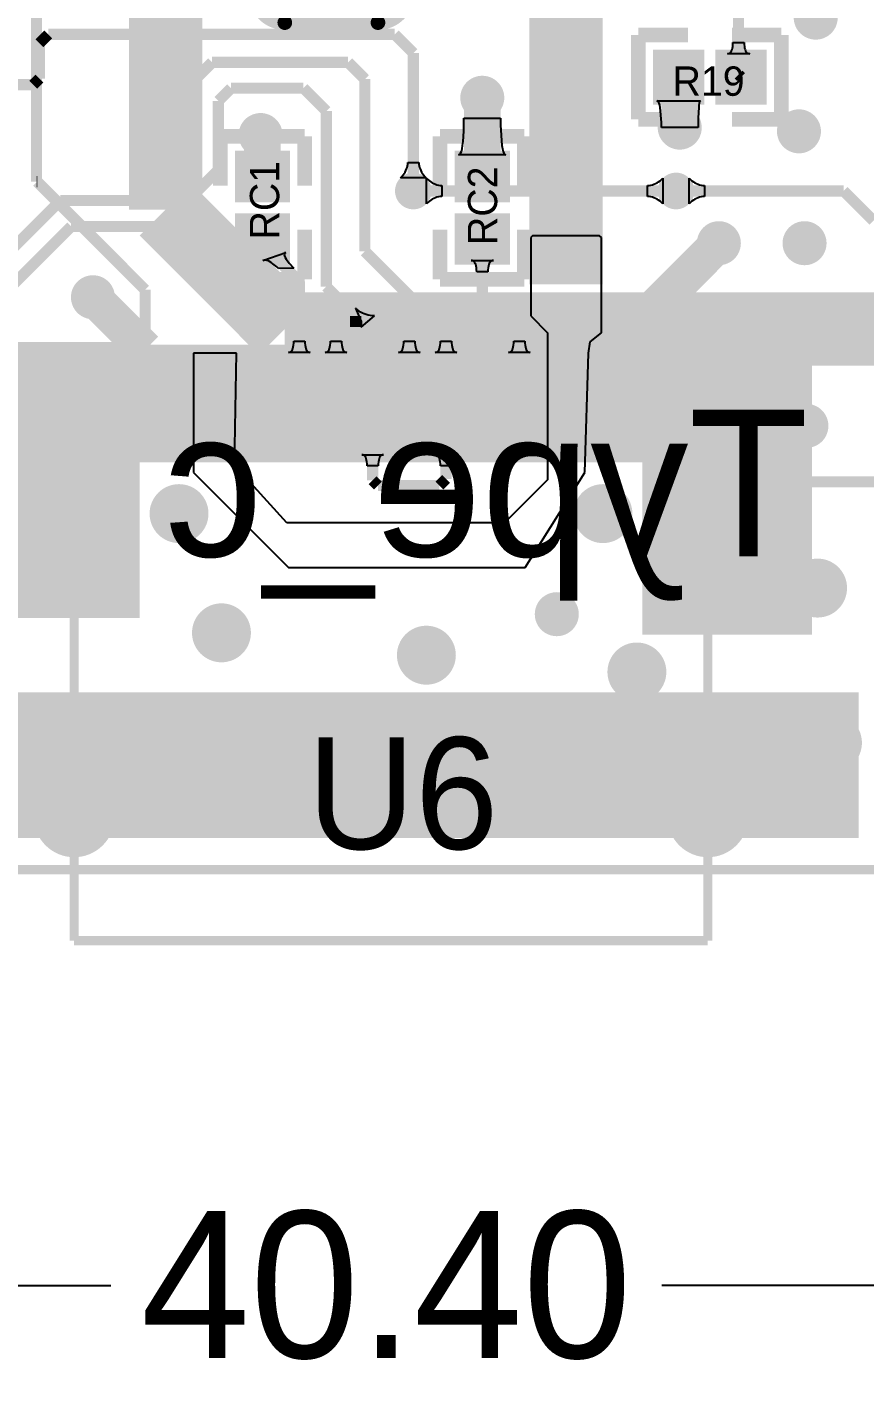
# Model space of a CAD drawing. Extents: x 53.3 to 135, y 28 to 125.4.
# Drawn here: x 96.05 to 107.48, y 28.05 to 46.51 of the extents above; entities that cross this region are included whole.
import ezdxf

# ---------------------------------------------------------------- set-up
doc = ezdxf.new("R2010")
doc.units = 0
doc.header["$MEASUREMENT"] = 0
doc.layers.get('0').update_dxf_attribs({"linetype": 'CONTINUOUS'})
doc.layers.get('Defpoints').update_dxf_attribs({"linetype": 'CONTINUOUS'})
for name, color, linetype in [('BOTTOMLAYER', 5, 'CONTINUOUS'), ('BOTTOMOVERLAY', 54, 'CONTINUOUS'), ('BOTTOMSOLDER', 6, 'CONTINUOUS'), ('KEEPOUTLAYER', 6, 'CONTINUOUS'), ('MULTILAYER', 9, 'CONTINUOUS'), ('TOPLAYER', 1, 'CONTINUOUS'), ('TOPOVERLAY', 2, 'CONTINUOUS'), ('TOPPASTE', 8, 'CONTINUOUS'), ('TOPSOLDER', 216, 'CONTINUOUS')]:
    doc.layers.add(name, color=color, linetype=linetype)
doc.dimstyles.get("Standard").update_dxf_attribs({"dimtxt": 2, "dimasz": 0.18, "dimexe": 0.18, "dimexo": 0.0625, "dimgap": 0.09, "dimtad": 0, "dimtih": 1, "dimtoh": 1, "dimrnd": 0.0005, "dimzin": 0, "dimdsep": 46, "dimtxsty": 'STANDARD', "dimcen": 0.09, "dimclrd": 1, "dimclre": 1, "dimclrt": 1, "dimadec": 0, "dimazin": 0, "dimtfac": 1, "dimtofl": 0, "dimtmove": 0, "dimatfit": 3, "dimfxl": 1, "dimtolj": 1, "dimtzin": 0, "dimarcsym": 0})

# ---------------------------------------------------------------- blocks, each defined once
blk = doc.blocks.new('*D6')
at = {"color": 1, "linetype": 'Continuous', "lineweight": -2, "transparency": 16777216}
for p, q in [((80.753, 37.465), (80.753, 29.179)), ((121.153, 37.465), (121.153, 29.179))]:
    blk.add_line(p, q, dxfattribs=at)
at = {"color": 1, "lineweight": -2, "transparency": 16777216}
for p, q in [((80.933, 29.359), (97.196, 29.359)), ((120.973, 29.359), (104.71, 29.359))]:
    blk.add_line(p, q, dxfattribs=at)
at = {"color": 1, "linetype": 'Continuous', "transparency": 16777216}
for points in [[(80.933, 29.389), (80.933, 29.329), (80.753, 29.359)], [(120.973, 29.389), (120.973, 29.329), (121.153, 29.359)]]:
    blk.add_solid(points, dxfattribs=at)
at = {"layer": 'Defpoints', "color": 0, "linetype": 'Continuous', "transparency": 16777216}
for p in [(80.753, 37.527), (121.153, 37.527), (121.153, 29.359)]:
    blk.add_point(p, dxfattribs=at)
at = {"color": 1, "linetype": 'Continuous', "transparency": 16777216, "insert": (100.953, 29.359), "char_height": 2, "attachment_point": 5}
blk.add_mtext('\\A1;40.40', dxfattribs=at)

msp = doc.modelspace()

# ---------------------------------------------------------------- linework, layer by layer
at = {"layer": 'BOTTOMLAYER'}
for p, q in [((101.499137, 44.097199), (101.499137, 44.447201)), ((101.499137, 44.447201), (101.5187, 44.42839)), ((101.5187, 44.42839), (101.538573, 44.41156)), ((101.538573, 44.41156), (101.558758, 44.396711)), ((101.558758, 44.396711), (101.579256, 44.383841)), ((101.579256, 44.383841), (101.600063, 44.372952)), ((101.600063, 44.372952), (101.621181, 44.364041)), ((101.621181, 44.364041), (101.642611, 44.35711)), ((101.642611, 44.35711), (101.664351, 44.352162)), ((101.664351, 44.352162), (101.686403, 44.34919)), ((101.686403, 44.34919), (101.708768, 44.348202)), ((101.708768, 44.348202), (101.708768, 44.196198)), ((104.513832, 44.348202), (104.536197, 44.34919)), ((104.513832, 44.196198), (104.513832, 44.348202)), ((104.536197, 44.34919), (104.558249, 44.352162)), ((104.558249, 44.352162), (104.579989, 44.35711)), ((104.579989, 44.35711), (104.601419, 44.364041)), ((104.601419, 44.364041), (104.622536, 44.372952)), ((104.622536, 44.372952), (104.643344, 44.383841)), ((104.643344, 44.383841), (104.663842, 44.396711)), ((104.663842, 44.396711), (104.684027, 44.41156)), ((104.684027, 44.41156), (104.7039, 44.42839)), ((104.7039, 44.42839), (104.723463, 44.447201)), ((104.723463, 44.447201), (104.723463, 44.097199)), ((101.538573, 44.13284), (101.5187, 44.11601)), ((101.558758, 44.147689), (101.538573, 44.13284)), ((101.579256, 44.160559), (101.558758, 44.147689)), ((101.600063, 44.171448), (101.579256, 44.160559)), ((101.621181, 44.180359), (101.600063, 44.171448)), ((101.642611, 44.18729), (101.621181, 44.180359)), ((101.664351, 44.192238), (101.642611, 44.18729)), ((101.686403, 44.19521), (101.664351, 44.192238)), ((101.708768, 44.196198), (101.686403, 44.19521)), ((104.536197, 44.19521), (104.513832, 44.196198)), ((104.558249, 44.192238), (104.536197, 44.19521)), ((104.579989, 44.18729), (104.558249, 44.192238)), ((104.601419, 44.180359), (104.579989, 44.18729)), ((104.622536, 44.171448), (104.601419, 44.180359)), ((104.643344, 44.160559), (104.622536, 44.171448)), ((104.663842, 44.147689), (104.643344, 44.160559)), ((104.684027, 44.13284), (104.663842, 44.147689)), ((104.7039, 44.11601), (104.684027, 44.13284)), ((101.5187, 44.11601), (101.499137, 44.097199)), ((104.723463, 44.097199), (104.7039, 44.11601))]:
    msp.add_line(p, q, dxfattribs=at)
for points, const_width in [([(97.9424, 44.0182), (97.9424, 48.26)], 1.000001), ([(96.182398, 44.3992), (96.182398, 48.140402)], 0.152001), ([(97.9424, 44.0182), (99.568, 42.3926)], 1.000001), ([(96.182398, 44.3992), (96.191588, 44.3992)], 0.152001), ([(96.191588, 44.3992), (97.663, 42.927788)], 0.152001), ([(101.3206, 44.2722), (104.902, 44.2722)], 0.152001), ([(97.663, 42.0624), (97.663, 42.927788)], 0.152001), ([(99.568, 42.3926), (113.2332, 42.3926)], 1.000001), ([(97.663, 42.0624), (98.2726, 41.4528)], 0.152001), ([(96.695801, 40.926598), (96.695801, 39.826601)], 0.900001), ([(98.2726, 41.4528), (104.394, 41.4528)], 0.152001), ([(104.394, 41.4528), (104.609798, 41.237002)], 0.152001), ([(105.335799, 40.926598), (105.335799, 39.826601)], 0.900001), ([(104.609798, 39.230402), (104.609798, 41.237002)], 0.152001), ([(106.172, 40.1574), (106.3244, 40.3098)], 0.152001), ([(106.3244, 40.3098), (108.2548, 40.3098)], 0.152001), ([(106.172, 39.243), (106.172, 40.1574)], 0.152001), ([(106.0296, 39.1006), (106.172, 39.243)], 0.152001), ([(104.609798, 39.230402), (104.7396, 39.1006)], 0.152001), ([(104.7396, 39.1006), (106.0296, 39.1006)], 0.152001), ([(96.695801, 36.646599), (96.695801, 35.746601)], 0.900001), ([(105.335799, 36.646599), (105.335799, 35.746601)], 0.900001)]:
    msp.add_lwpolyline(points, dxfattribs=dict(at, const_width=const_width))
for points, const_width in [([(106.657, 46.6344, 1), (106.957, 46.6344, 1)], 0.299999), ([(102.1104, 45.5422, 1), (102.4104, 45.5422, 1)], 0.299999), ([(104.8028, 45.1358, 1), (105.1028, 45.1358, 1)], 0.299999), ([(99.0878, 45.0342, 1), (99.3878, 45.0342, 1)], 0.299999), ([(106.4284, 45.085, 1), (106.7284, 45.085, 1)], 0.299999), ([(101.195602, 44.2722, 1), (101.445598, 44.2722, 1)], 0.249999), ([(104.777002, 44.2722, 1), (105.026998, 44.2722, 1)], 0.249999), ([(105.3362, 43.561, 1), (105.6362, 43.561, 1)], 0.299999), ([(106.5046, 43.561, 1), (106.8046, 43.561, 1)], 0.299999), ([(96.8018, 42.8244, 1), (97.1018, 42.8244, 1)], 0.299999), ([(95.735, 41.7576, 1), (96.035, 41.7576, 1)], 0.299999), ([(96.4708, 40.926598, 1), (96.920802, 40.926598, 1)], 0.449999), ([(105.110798, 40.926598, 1), (105.5608, 40.926598, 1)], 0.449999), ([(106.53, 41.0718, 1), (106.83, 41.0718, 1)], 0.299999), ([(96.4708, 39.826601, 1), (96.920802, 39.826601, 1)], 0.449999), ([(105.110798, 39.826601, 1), (105.5608, 39.826601, 1)], 0.449999), ([(97.975801, 39.8766, 1), (98.2758, 39.8766, 1)], 0.299999), ([(103.7558, 39.8766, 1), (104.055799, 39.8766, 1)], 0.299999), ([(106.6824, 38.862, 1), (106.9824, 38.862, 1)], 0.299999), ([(103.1264, 38.5064, 1), (103.4264, 38.5064, 1)], 0.299999), ([(98.5544, 38.2524, 1), (98.8544, 38.2524, 1)], 0.299999), ([(101.3484, 37.9476, 1), (101.6484, 37.9476, 1)], 0.299999), ([(104.2186, 37.719, 1), (104.5186, 37.719, 1)], 0.299999), ([(96.4708, 36.646599, 1), (96.920802, 36.646599, 1)], 0.449999), ([(105.110798, 36.646599, 1), (105.5608, 36.646599, 1)], 0.449999), ([(106.8856, 36.7538, 1), (107.1856, 36.7538, 1)], 0.299999), ([(101.1706, 36.068, 1), (101.4706, 36.068, 1)], 0.299999), ([(96.4708, 35.746601, 1), (96.920802, 35.746601, 1)], 0.449999), ([(98.2496, 36.0172, 1), (98.5496, 36.0172, 1)], 0.299999), ([(103.4058, 35.9918, 1), (103.7058, 35.9918, 1)], 0.299999), ([(105.110798, 35.746601, 1), (105.5608, 35.746601, 1)], 0.449999)]:
    msp.add_lwpolyline(points, format="xyb", close=True, dxfattribs=dict(at, const_width=const_width))
at = {"layer": 'BOTTOMSOLDER', "const_width": 1.103201}
for points in [[(96.695801, 40.926598), (96.695801, 39.826601)], [(105.335799, 40.926598), (105.335799, 39.826601)], [(96.695801, 36.646599), (96.695801, 35.746601)], [(105.335799, 36.646599), (105.335799, 35.746601)]]:
    msp.add_lwpolyline(points, dxfattribs=at)
at = {"layer": 'BOTTOMSOLDER'}
for points, const_width in [([(96.42, 40.926598, 1), (96.971602, 40.926598, 1)], 0.551599), ([(105.059998, 40.926598, 1), (105.6116, 40.926598, 1)], 0.551599), ([(96.42, 39.826601, 1), (96.971602, 39.826601, 1)], 0.551599), ([(97.925001, 39.8766, 1), (98.3266, 39.8766, 1)], 0.401599), ([(103.705, 39.8766, 1), (104.106599, 39.8766, 1)], 0.401599), ([(105.059998, 39.826601, 1), (105.6116, 39.826601, 1)], 0.551599), ([(106.6316, 38.862, 1), (107.0332, 38.862, 1)], 0.401599), ([(98.5036, 38.2524, 1), (98.9052, 38.2524, 1)], 0.401599), ([(101.2976, 37.9476, 1), (101.6992, 37.9476, 1)], 0.401599), ([(104.1678, 37.719, 1), (104.5694, 37.719, 1)], 0.401599), ([(96.42, 36.646599, 1), (96.971602, 36.646599, 1)], 0.551599), ([(105.059998, 36.646599, 1), (105.6116, 36.646599, 1)], 0.551599), ([(106.8348, 36.7538, 1), (107.2364, 36.7538, 1)], 0.401599), ([(98.1988, 36.0172, 1), (98.6004, 36.0172, 1)], 0.401599), ([(101.1198, 36.068, 1), (101.5214, 36.068, 1)], 0.401599), ([(96.42, 35.746601, 1), (96.971602, 35.746601, 1)], 0.551599), ([(105.059998, 35.746601, 1), (105.6116, 35.746601, 1)], 0.551599)]:
    msp.add_lwpolyline(points, format="xyb", close=True, dxfattribs=dict(at, const_width=const_width))
at = {"layer": 'KEEPOUTLAYER', "const_width": 0.127}
msp.add_lwpolyline([(79.717577, 35.027019), (122.188668, 35.027019)], dxfattribs=at)
at = {"layer": 'MULTILAYER'}
for points, const_width in [([(106.657, 46.6344, 1), (106.957, 46.6344, 1)], 0.299999), ([(102.1104, 45.5422, 1), (102.4104, 45.5422, 1)], 0.299999), ([(104.8028, 45.1358, 1), (105.1028, 45.1358, 1)], 0.299999), ([(99.0878, 45.0342, 1), (99.3878, 45.0342, 1)], 0.299999), ([(106.4284, 45.085, 1), (106.7284, 45.085, 1)], 0.299999), ([(101.195602, 44.2722, 1), (101.445598, 44.2722, 1)], 0.249999), ([(104.777002, 44.2722, 1), (105.026998, 44.2722, 1)], 0.249999), ([(105.3362, 43.561, 1), (105.6362, 43.561, 1)], 0.299999), ([(106.5046, 43.561, 1), (106.8046, 43.561, 1)], 0.299999), ([(96.8018, 42.8244, 1), (97.1018, 42.8244, 1)], 0.299999), ([(95.735, 41.7576, 1), (96.035, 41.7576, 1)], 0.299999), ([(96.4708, 40.926598, 1), (96.920802, 40.926598, 1)], 0.449999), ([(105.110798, 40.926598, 1), (105.5608, 40.926598, 1)], 0.449999), ([(106.53, 41.0718, 1), (106.83, 41.0718, 1)], 0.299999), ([(96.4708, 39.826601, 1), (96.920802, 39.826601, 1)], 0.449999), ([(105.110798, 39.826601, 1), (105.5608, 39.826601, 1)], 0.449999), ([(97.975801, 39.8766, 1), (98.2758, 39.8766, 1)], 0.299999), ([(103.7558, 39.8766, 1), (104.055799, 39.8766, 1)], 0.299999), ([(106.6824, 38.862, 1), (106.9824, 38.862, 1)], 0.299999), ([(103.1264, 38.5064, 1), (103.4264, 38.5064, 1)], 0.299999), ([(98.5544, 38.2524, 1), (98.8544, 38.2524, 1)], 0.299999), ([(101.3484, 37.9476, 1), (101.6484, 37.9476, 1)], 0.299999), ([(104.2186, 37.719, 1), (104.5186, 37.719, 1)], 0.299999), ([(96.4708, 36.646599, 1), (96.920802, 36.646599, 1)], 0.449999), ([(105.110798, 36.646599, 1), (105.5608, 36.646599, 1)], 0.449999), ([(106.8856, 36.7538, 1), (107.1856, 36.7538, 1)], 0.299999), ([(101.1706, 36.068, 1), (101.4706, 36.068, 1)], 0.299999), ([(96.4708, 35.746601, 1), (96.920802, 35.746601, 1)], 0.449999), ([(98.2496, 36.0172, 1), (98.5496, 36.0172, 1)], 0.299999), ([(103.4058, 35.9918, 1), (103.7058, 35.9918, 1)], 0.299999), ([(105.110798, 35.746601, 1), (105.5608, 35.746601, 1)], 0.449999)]:
    msp.add_lwpolyline(points, format="xyb", close=True, dxfattribs=dict(at, const_width=const_width))
at = {"layer": 'MULTILAYER', "const_width": 0.900001}
for points in [[(96.695801, 40.926598), (96.695801, 39.826601)], [(105.335799, 40.926598), (105.335799, 39.826601)], [(96.695801, 36.646599), (96.695801, 35.746601)], [(105.335799, 36.646599), (105.335799, 35.746601)]]:
    msp.add_lwpolyline(points, dxfattribs=at)
at = {"layer": 'TOPLAYER'}
for p, q in [((105.617287, 46.143654), (105.630208, 46.148307)), ((105.630208, 46.148307), (105.641607, 46.15606)), ((105.641607, 46.15606), (105.651488, 46.166913)), ((105.651488, 46.166913), (105.659847, 46.180868)), ((105.659847, 46.180868), (105.666687, 46.197921)), ((105.666687, 46.197921), (105.672009, 46.218079)), ((105.672009, 46.218079), (105.675808, 46.241338)), ((105.675808, 46.241338), (105.678087, 46.267695)), ((105.678087, 46.267695), (105.678849, 46.297154)), ((105.678849, 46.297154), (105.830848, 46.297154)), ((105.830848, 46.297154), (105.83161, 46.267695)), ((105.83161, 46.267695), (105.833888, 46.241338)), ((105.833888, 46.241338), (105.837688, 46.218079)), ((105.837688, 46.218079), (105.843009, 46.197921)), ((105.843009, 46.197921), (105.849849, 46.180868)), ((105.849849, 46.180868), (105.858208, 46.166913)), ((105.858208, 46.166913), (105.868089, 46.15606)), ((105.868089, 46.15606), (105.879489, 46.148307)), ((105.879489, 46.148307), (105.892409, 46.143654)), ((105.602847, 46.142105), (105.617287, 46.143654)), ((105.906849, 46.142105), (105.602847, 46.142105)), ((105.892409, 46.143654), (105.906849, 46.142105)), ((104.653309, 45.497593), (104.641701, 45.501248)), ((104.641701, 45.501248), (105.235604, 45.501248)), ((104.663697, 45.48663), (104.653309, 45.497593)), ((104.672862, 45.468357), (104.663697, 45.48663)), ((104.680804, 45.442777), (104.672862, 45.468357)), ((104.687525, 45.409886), (104.680804, 45.442777)), ((104.702188, 45.205236), (104.687525, 45.409886)), ((105.211001, 45.409886), (105.204113, 45.267362)), ((105.214608, 45.442777), (105.211001, 45.409886)), ((105.218873, 45.468357), (105.214608, 45.442777)), ((105.223795, 45.48663), (105.218873, 45.468357)), ((105.22937, 45.497593), (105.223795, 45.48663)), ((105.235604, 45.501248), (105.22937, 45.497593)), ((102.007523, 45.085554), (102.0104, 45.265553)), ((102.0104, 45.265553), (102.510399, 45.265553)), ((102.510399, 45.265553), (102.511118, 45.170552)), ((105.204113, 45.267362), (105.202799, 45.1358)), ((101.998889, 44.945554), (102.007523, 45.085554)), ((102.511118, 45.170552), (102.528388, 44.890553)), ((104.7028, 45.1358), (104.702188, 45.205236)), ((105.202799, 45.1358), (104.7028, 45.1358)), ((101.984498, 44.845554), (101.992412, 44.890553)), ((101.992412, 44.890553), (101.998889, 44.945554)), ((102.528388, 44.890553), (102.536302, 44.845554)), ((101.938447, 44.765554), (101.952118, 44.770553)), ((102.582353, 44.765554), (101.938447, 44.765554)), ((101.952118, 44.770553), (101.96435, 44.785554)), ((101.96435, 44.785554), (101.975143, 44.810553)), ((101.975143, 44.810553), (101.984498, 44.845554)), ((102.536302, 44.845554), (102.545657, 44.810553)), ((102.545657, 44.810553), (102.55645, 44.785554)), ((102.55645, 44.785554), (102.568682, 44.770553)), ((102.568682, 44.770553), (102.582353, 44.765554)), ((101.16441, 44.4703), (101.18124, 44.490173)), ((101.18124, 44.490173), (101.196089, 44.510358)), ((101.196089, 44.510358), (101.208959, 44.530856)), ((101.208959, 44.530856), (101.219848, 44.551663)), ((101.219848, 44.551663), (101.228759, 44.572781)), ((101.228759, 44.572781), (101.23569, 44.594211)), ((101.23569, 44.594211), (101.240638, 44.615951)), ((101.240638, 44.615951), (101.24361, 44.638003)), ((101.24361, 44.638003), (101.244598, 44.660368)), ((101.244598, 44.660368), (101.396602, 44.660368)), ((101.396602, 44.660368), (101.39759, 44.638003)), ((101.39759, 44.638003), (101.400562, 44.615951)), ((101.400562, 44.615951), (101.40551, 44.594211)), ((101.40551, 44.594211), (101.412441, 44.572781)), ((101.412441, 44.572781), (101.421352, 44.551663)), ((101.421352, 44.551663), (101.432241, 44.530856)), ((101.432241, 44.530856), (101.445111, 44.510358)), ((101.445111, 44.510358), (101.45996, 44.490173)), ((101.45996, 44.490173), (101.47679, 44.4703)), ((101.145599, 44.450737), (101.16441, 44.4703)), ((101.495601, 44.450737), (101.145599, 44.450737)), ((101.47679, 44.4703), (101.495601, 44.450737)), ((105.080537, 44.097199), (105.080537, 44.447201)), ((105.080537, 44.447201), (105.1001, 44.42839)), ((105.1001, 44.42839), (105.119973, 44.41156)), ((105.119973, 44.41156), (105.140158, 44.396711)), ((105.140158, 44.396711), (105.160656, 44.383841)), ((105.160656, 44.383841), (105.181463, 44.372952)), ((105.181463, 44.372952), (105.202581, 44.364041)), ((105.202581, 44.364041), (105.224011, 44.35711)), ((105.224011, 44.35711), (105.245751, 44.352162)), ((105.245751, 44.352162), (105.267803, 44.34919)), ((105.267803, 44.34919), (105.290168, 44.348202)), ((105.290168, 44.348202), (105.290168, 44.196198)), ((105.119973, 44.13284), (105.1001, 44.11601)), ((105.140158, 44.147689), (105.119973, 44.13284)), ((105.160656, 44.160559), (105.140158, 44.147689)), ((105.181463, 44.171448), (105.160656, 44.160559)), ((105.202581, 44.180359), (105.181463, 44.171448)), ((105.224011, 44.18729), (105.202581, 44.180359)), ((105.245751, 44.192238), (105.224011, 44.18729)), ((105.267803, 44.19521), (105.245751, 44.192238)), ((105.290168, 44.196198), (105.267803, 44.19521)), ((105.1001, 44.11601), (105.080537, 44.097199)), ((102.9462, 43.6626), (102.9208, 43.6372)), ((102.9208, 43.6372), (102.9208, 42.5704)), ((103.8606, 43.6626), (102.9462, 43.6626)), ((103.886, 43.6372), (103.8606, 43.6626)), ((103.886, 42.3418), (103.886, 43.6372)), ((99.268989, 43.324699), (99.582105, 43.435412)), ((99.561838, 43.418084), (99.559648, 43.404607)), ((99.559648, 43.404607), (99.562755, 43.387924)), ((99.569323, 43.428351), (99.561838, 43.418084)), ((99.562755, 43.387924), (99.57116, 43.368031)), ((99.582105, 43.435412), (99.569323, 43.428351)), ((99.285026, 43.328504), (99.268989, 43.324699)), ((99.302278, 43.329007), (99.285026, 43.328504)), ((99.320741, 43.32621), (99.302278, 43.329007)), ((99.340416, 43.320109), (99.320741, 43.32621)), ((99.361307, 43.310706), (99.340416, 43.320109)), ((99.383408, 43.298003), (99.361307, 43.310706)), ((99.406725, 43.281996), (99.383408, 43.298003)), ((99.456997, 43.240081), (99.406725, 43.281996)), ((99.483951, 43.214171), (99.456997, 43.240081)), ((99.692633, 43.22045), (99.483951, 43.214171)), ((99.57116, 43.368031), (99.584861, 43.34493)), ((99.584861, 43.34493), (99.60386, 43.318623)), ((99.60386, 43.318623), (99.628155, 43.289106)), ((99.628155, 43.289106), (99.692633, 43.22045)), ((102.122839, 43.323149), (102.108399, 43.324699)), ((102.108399, 43.324699), (102.412401, 43.324699)), ((102.13576, 43.318496), (102.122839, 43.323149)), ((102.147159, 43.310744), (102.13576, 43.318496)), ((102.15704, 43.299891), (102.147159, 43.310744)), ((102.165399, 43.285936), (102.15704, 43.299891)), ((102.172239, 43.268882), (102.165399, 43.285936)), ((102.17756, 43.248725), (102.172239, 43.268882)), ((102.18136, 43.225466), (102.17756, 43.248725)), ((102.183639, 43.199108), (102.18136, 43.225466)), ((102.184398, 43.169649), (102.183639, 43.199108)), ((102.337161, 43.199108), (102.336402, 43.169649)), ((102.33944, 43.225466), (102.337161, 43.199108)), ((102.34324, 43.248725), (102.33944, 43.225466)), ((102.348561, 43.268882), (102.34324, 43.248725)), ((102.355401, 43.285936), (102.348561, 43.268882)), ((102.36376, 43.299891), (102.355401, 43.285936)), ((102.373641, 43.310744), (102.36376, 43.299891)), ((102.38504, 43.318496), (102.373641, 43.310744)), ((102.397961, 43.323149), (102.38504, 43.318496)), ((102.412401, 43.324699), (102.397961, 43.323149)), ((102.336402, 43.169649), (102.184398, 43.169649)), ((100.555341, 42.65726), (100.533401, 42.677682)), ((100.533401, 42.677682), (100.6094, 42.4942)), ((100.578173, 42.638988), (100.555341, 42.65726)), ((100.601894, 42.622866), (100.578173, 42.638988)), ((100.626507, 42.608894), (100.601894, 42.622866)), ((100.6094, 42.418198), (100.792882, 42.570202)), ((100.6094, 42.4942), (100.6094, 42.418198)), ((100.652011, 42.59707), (100.626507, 42.608894)), ((100.678404, 42.587398), (100.652011, 42.59707)), ((100.705689, 42.579874), (100.678404, 42.587398)), ((100.733863, 42.5745), (100.705689, 42.579874)), ((100.762928, 42.571276), (100.733863, 42.5745)), ((100.792882, 42.570202), (100.762928, 42.571276)), ((102.9208, 42.5704), (103.1494, 42.3418)), ((100.6094, 42.418198), (100.6094, 42.418201)), ((100.6094, 42.418201), (100.6094, 42.418201)), ((100.6094, 42.418201), (100.6094, 42.418198)), ((100.6094, 42.418198), (100.6094, 42.418198)), ((100.6094, 42.418198), (100.6094, 42.418198)), ((100.6094, 42.418198), (100.6094, 42.418198)), ((100.6094, 42.418198), (100.6094, 42.418198)), ((100.6094, 42.418198), (100.6094, 42.418198)), ((100.6094, 42.418198), (100.6094, 42.418198)), ((100.6094, 42.418198), (100.6094, 42.418198)), ((103.1494, 42.3418), (103.1494, 40.3352)), ((103.7336, 42.2148), (103.886, 42.3418)), ((99.644391, 42.079631), (99.655033, 42.087231)), ((99.655033, 42.087231), (99.664256, 42.097871)), ((99.664256, 42.097871), (99.672061, 42.111552)), ((99.672061, 42.111552), (99.678447, 42.12827)), ((99.678447, 42.12827), (99.683413, 42.148031)), ((99.683413, 42.148031), (99.686961, 42.170833)), ((99.686961, 42.170833), (99.689089, 42.196672)), ((99.689089, 42.196672), (99.689798, 42.225552)), ((99.689798, 42.225552), (99.841802, 42.225552)), ((99.841802, 42.225552), (99.84251, 42.196672)), ((99.84251, 42.196672), (99.844639, 42.170833)), ((99.844639, 42.170833), (99.848187, 42.148031)), ((99.848187, 42.148031), (99.853153, 42.12827)), ((99.853153, 42.12827), (99.859539, 42.111552)), ((99.859539, 42.111552), (99.867344, 42.097871)), ((99.867344, 42.097871), (99.876567, 42.087231)), ((99.876567, 42.087231), (99.887209, 42.079631)), ((100.144389, 42.079631), (100.155032, 42.087231)), ((100.155032, 42.087231), (100.164255, 42.097871)), ((100.164255, 42.097871), (100.17206, 42.111552)), ((100.17206, 42.111552), (100.178446, 42.12827)), ((100.178446, 42.12827), (100.183412, 42.148031)), ((100.183412, 42.148031), (100.18696, 42.170833)), ((100.18696, 42.170833), (100.189088, 42.196672)), ((100.189088, 42.196672), (100.189797, 42.225552)), ((100.189797, 42.225552), (100.341801, 42.225552)), ((100.341801, 42.225552), (100.342509, 42.196672)), ((100.342509, 42.196672), (100.344638, 42.170833)), ((100.344638, 42.170833), (100.348186, 42.148031)), ((100.348186, 42.148031), (100.353152, 42.12827)), ((100.353152, 42.12827), (100.359538, 42.111552)), ((100.359538, 42.111552), (100.367343, 42.097871)), ((100.367343, 42.097871), (100.376566, 42.087231)), ((100.376566, 42.087231), (100.387208, 42.079631)), ((101.14439, 42.079631), (101.155033, 42.087231)), ((101.155033, 42.087231), (101.164255, 42.097871)), ((101.164255, 42.097871), (101.172061, 42.111552)), ((101.172061, 42.111552), (101.178446, 42.12827)), ((101.178446, 42.12827), (101.183412, 42.148031)), ((101.183412, 42.148031), (101.18696, 42.170833)), ((101.18696, 42.170833), (101.189089, 42.196672)), ((101.189089, 42.196672), (101.1898, 42.225552)), ((101.1898, 42.225552), (101.341799, 42.225552)), ((101.341799, 42.225552), (101.34251, 42.196672)), ((101.34251, 42.196672), (101.344639, 42.170833)), ((101.344639, 42.170833), (101.348187, 42.148031)), ((101.348187, 42.148031), (101.353153, 42.12827)), ((101.353153, 42.12827), (101.359538, 42.111552)), ((101.359538, 42.111552), (101.367344, 42.097871)), ((101.367344, 42.097871), (101.376566, 42.087231)), ((101.376566, 42.087231), (101.387209, 42.079631)), ((101.644392, 42.079631), (101.655034, 42.087231)), ((101.655034, 42.087231), (101.664257, 42.097871)), ((101.664257, 42.097871), (101.672062, 42.111552)), ((101.672062, 42.111552), (101.678448, 42.12827)), ((101.678448, 42.12827), (101.683414, 42.148031)), ((101.683414, 42.148031), (101.686962, 42.170833)), ((101.686962, 42.170833), (101.68909, 42.196672)), ((101.68909, 42.196672), (101.689799, 42.225552)), ((101.689799, 42.225552), (101.841803, 42.225552)), ((101.841803, 42.225552), (101.842512, 42.196672)), ((101.842512, 42.196672), (101.84464, 42.170833)), ((101.84464, 42.170833), (101.848188, 42.148031)), ((101.848188, 42.148031), (101.853154, 42.12827)), ((101.853154, 42.12827), (101.85954, 42.111552)), ((101.85954, 42.111552), (101.867345, 42.097871)), ((101.867345, 42.097871), (101.876568, 42.087231)), ((101.876568, 42.087231), (101.88721, 42.079631)), ((102.64439, 42.079631), (102.655032, 42.087231)), ((102.655032, 42.087231), (102.664255, 42.097871)), ((102.664255, 42.097871), (102.67206, 42.111552)), ((102.67206, 42.111552), (102.678446, 42.12827)), ((102.678446, 42.12827), (102.683412, 42.148031)), ((102.683412, 42.148031), (102.68696, 42.170833)), ((102.68696, 42.170833), (102.689088, 42.196672)), ((102.689088, 42.196672), (102.689797, 42.225552)), ((102.689797, 42.225552), (102.841801, 42.225552)), ((102.841801, 42.225552), (102.84251, 42.196672)), ((102.84251, 42.196672), (102.844638, 42.170833)), ((102.844638, 42.170833), (102.848186, 42.148031)), ((102.848186, 42.148031), (102.853152, 42.12827)), ((102.853152, 42.12827), (102.859538, 42.111552)), ((102.859538, 42.111552), (102.867343, 42.097871)), ((102.867343, 42.097871), (102.876566, 42.087231)), ((102.876566, 42.087231), (102.887208, 42.079631)), ((103.7082, 42.0624), (103.7336, 42.2148)), ((98.9076, 42.0624), (98.3234, 42.0624)), ((98.3234, 42.0624), (98.3234, 40.4368)), ((98.8822, 40.5384), (98.9076, 42.0624)), ((99.618848, 42.073551), (99.632328, 42.07507)), ((99.912752, 42.073551), (99.618848, 42.073551)), ((99.632328, 42.07507), (99.644391, 42.079631)), ((99.887209, 42.079631), (99.899272, 42.07507)), ((99.899272, 42.07507), (99.912752, 42.073551)), ((100.118847, 42.073551), (100.132327, 42.07507)), ((100.412751, 42.073551), (100.118847, 42.073551)), ((100.132327, 42.07507), (100.144389, 42.079631)), ((100.387208, 42.079631), (100.399271, 42.07507)), ((100.399271, 42.07507), (100.412751, 42.073551)), ((101.118848, 42.073551), (101.132328, 42.07507)), ((101.412751, 42.073551), (101.118848, 42.073551)), ((101.132328, 42.07507), (101.14439, 42.079631)), ((101.387209, 42.079631), (101.399271, 42.07507)), ((101.399271, 42.07507), (101.412751, 42.073551)), ((101.618849, 42.073551), (101.632329, 42.07507)), ((101.912753, 42.073551), (101.618849, 42.073551)), ((101.632329, 42.07507), (101.644392, 42.079631)), ((101.88721, 42.079631), (101.899273, 42.07507)), ((101.899273, 42.07507), (101.912753, 42.073551)), ((102.618847, 42.073551), (102.632327, 42.07507)), ((102.912751, 42.073551), (102.618847, 42.073551)), ((102.632327, 42.07507), (102.64439, 42.079631)), ((102.887208, 42.079631), (102.899271, 42.07507)), ((102.899271, 42.07507), (102.912751, 42.073551)), ((103.6574, 40.4368), (103.7082, 42.0624)), ((100.632329, 40.67813), (100.618849, 40.679649)), ((100.618849, 40.679649), (100.912752, 40.679649)), ((100.644391, 40.673569), (100.632329, 40.67813)), ((100.655034, 40.665969), (100.644391, 40.673569)), ((100.664256, 40.655329), (100.655034, 40.665969)), ((100.672062, 40.641648), (100.664256, 40.655329)), ((100.678447, 40.62493), (100.672062, 40.641648)), ((100.683413, 40.605169), (100.678447, 40.62493)), ((100.853154, 40.62493), (100.848188, 40.605169)), ((100.859539, 40.641648), (100.853154, 40.62493)), ((100.867345, 40.655329), (100.859539, 40.641648)), ((100.876567, 40.665969), (100.867345, 40.655329)), ((100.88721, 40.673569), (100.876567, 40.665969)), ((100.899272, 40.67813), (100.88721, 40.673569)), ((100.912752, 40.679649), (100.899272, 40.67813)), ((101.632329, 40.67813), (101.618849, 40.679649)), ((101.618849, 40.679649), (101.912753, 40.679649)), ((101.644392, 40.673569), (101.632329, 40.67813)), ((101.655034, 40.665969), (101.644392, 40.673569)), ((101.664257, 40.655329), (101.655034, 40.665969)), ((101.672062, 40.641648), (101.664257, 40.655329)), ((101.678448, 40.62493), (101.672062, 40.641648)), ((101.683414, 40.605169), (101.678448, 40.62493)), ((101.853154, 40.62493), (101.848188, 40.605169)), ((101.85954, 40.641648), (101.853154, 40.62493)), ((101.867345, 40.655329), (101.85954, 40.641648)), ((101.876568, 40.665969), (101.867345, 40.655329)), ((101.88721, 40.673569), (101.876568, 40.665969)), ((101.899273, 40.67813), (101.88721, 40.673569)), ((101.912753, 40.679649), (101.899273, 40.67813)), ((98.3234, 40.4368), (99.6188, 39.1414)), ((99.5934, 39.751), (98.8822, 40.5384)), ((100.686961, 40.582367), (100.683413, 40.605169)), ((100.68909, 40.556528), (100.686961, 40.582367)), ((100.689801, 40.527648), (100.68909, 40.556528)), ((100.8418, 40.527648), (100.689801, 40.527648)), ((100.842511, 40.556528), (100.8418, 40.527648)), ((100.84464, 40.582367), (100.842511, 40.556528)), ((100.848188, 40.605169), (100.84464, 40.582367)), ((101.686962, 40.582367), (101.683414, 40.605169)), ((101.68909, 40.556528), (101.686962, 40.582367)), ((101.689799, 40.527648), (101.68909, 40.556528)), ((101.841803, 40.527648), (101.689799, 40.527648)), ((101.842512, 40.556528), (101.841803, 40.527648)), ((101.84464, 40.582367), (101.842512, 40.556528)), ((101.848188, 40.605169), (101.84464, 40.582367)), ((102.8446, 39.1414), (103.6574, 40.4368)), ((103.1494, 40.3352), (102.5652, 39.751)), ((102.5652, 39.751), (99.5934, 39.751)), ((99.6188, 39.1414), (102.8446, 39.1414))]:
    msp.add_line(p, q, dxfattribs=at)
for points, const_width in [([(103.4034, 43.0022), (103.4034, 47.446197)], 1.000001), ([(105.754848, 45.857005), (105.754848, 47.496603)], 0.152001), ([(96.221997, 46.285597), (96.3422, 46.4058)], 0.152001), ([(96.221997, 45.802997), (96.221997, 46.285597)], 0.152001), ([(96.3422, 46.4058), (101.0666, 46.4058)], 0.152001), ([(101.0666, 46.4058), (101.3206, 46.1518)], 0.152001), ([(101.3206, 44.2722), (101.3206, 46.1518)], 0.152001), ([(98.309798, 45.757198), (98.5774, 46.0248)], 0.152001), ([(98.5774, 46.0248), (100.4316, 46.0248)], 0.152001), ([(100.4316, 46.0248), (100.6602, 45.7962)], 0.152001), ([(104.938652, 45.8232), (104.9528, 45.809052)], 0.499999), ([(104.9528, 45.1358), (104.9528, 45.809052)], 0.499999), ([(95.656397, 45.72), (96.139, 45.72)], 0.152001), ([(96.139, 45.72), (96.221997, 45.802997)], 0.152001), ([(98.309798, 44.7056), (98.309798, 45.757198)], 0.152001), ([(100.6602, 43.449202), (100.6602, 45.7962)], 0.152001), ([(102.2604, 44.468603), (102.2604, 45.5422)], 0.499999), ([(105.754848, 45.857005), (105.788653, 45.8232)], 0.152001), ([(98.661799, 45.499599), (98.834999, 45.672799)], 0.152001), ([(98.834999, 45.672799), (99.822, 45.672799)], 0.152001), ([(99.822, 45.672799), (100.134199, 45.3606)], 0.152001), ([(98.661799, 44.559799), (98.661799, 45.499599)], 0.152001), ([(100.134199, 42.969401), (100.134199, 45.3606)], 0.152001), ([(99.2378, 45.0342), (99.2632, 45.0088)], 0.499999), ([(99.2632, 44.468603), (99.2632, 45.0088)], 0.499999), ([(97.745799, 44.141601), (98.309798, 44.7056)], 0.152001), ([(97.8916, 43.7896), (98.661799, 44.559799)], 0.152001), ([(104.902, 44.2722), (107.188, 44.2722)], 0.152001), ([(107.188, 44.2722), (107.5944, 43.8658)], 0.152001), ([(93.312122, 40.9448), (96.508923, 44.141601)], 0.152001), ([(96.508923, 44.141601), (97.745799, 44.141601)], 0.152001), ([(93.378124, 40.513), (96.654724, 43.7896)], 0.152001), ([(96.654724, 43.7896), (97.8916, 43.7896)], 0.152001), ([(104.365801, 42.440601), (105.4862, 43.561)], 0.499999), ([(99.2632, 43.542402), (99.7658, 43.039802)], 0.152001), ([(102.2604, 42.799), (102.2604, 43.618602)], 0.152001), ([(100.6602, 43.449202), (101.765801, 42.343601)], 0.152001), ([(96.9518, 42.8244), (97.665799, 42.110401)], 0.499999), ([(99.7658, 41.3766), (99.7658, 43.039802)], 0.152001), ([(100.134199, 42.969401), (100.6094, 42.4942)], 0.152001), ([(102.2604, 42.799), (102.765799, 42.293601)], 0.152001), ([(104.365801, 41.3766), (104.365801, 42.440601)], 0.499999), ([(100.265799, 42.302999), (100.457, 42.4942)], 0.152001), ([(100.457, 42.4942), (100.6094, 42.4942)], 0.152001), ([(100.6094, 42.4942), (101.1174, 42.4942)], 0.152001), ([(101.1174, 42.4942), (101.265799, 42.3458)], 0.152001), ([(97.665799, 41.3766), (97.665799, 42.110401)], 0.499999), ([(100.265799, 41.3766), (100.265799, 42.302999)], 0.152001), ([(101.265799, 41.3766), (101.265799, 42.3458)], 0.152001), ([(101.765801, 41.3766), (101.765801, 42.343601)], 0.152001), ([(102.765799, 41.3766), (102.765799, 42.293601)], 0.152001), ([(96.695801, 40.926598), (96.695801, 39.826601)], 0.900001), ([(100.7658, 40.331199), (100.7658, 41.3766)], 0.152001), ([(101.765801, 40.348601), (101.765801, 41.3766)], 0.152001), ([(105.335799, 40.926598), (105.335799, 39.826601)], 0.900001), ([(101.6762, 40.259), (101.765801, 40.348601)], 0.152001), ([(100.7658, 40.331199), (100.838, 40.259)], 0.152001), ([(100.838, 40.259), (101.6762, 40.259)], 0.152001), ([(96.695801, 36.646599), (96.695801, 35.746601)], 0.900001), ([(105.335799, 36.646599), (105.335799, 35.746601)], 0.900001)]:
    msp.add_lwpolyline(points, dxfattribs=dict(at, const_width=const_width))
for points, const_width in [([(106.657, 46.6344, 1), (106.957, 46.6344, 1)], 0.299999), ([(102.1104, 45.5422, 1), (102.4104, 45.5422, 1)], 0.299999), ([(104.8028, 45.1358, 1), (105.1028, 45.1358, 1)], 0.299999), ([(99.0878, 45.0342, 1), (99.3878, 45.0342, 1)], 0.299999), ([(106.4284, 45.085, 1), (106.7284, 45.085, 1)], 0.299999), ([(101.195602, 44.2722, 1), (101.445598, 44.2722, 1)], 0.249999), ([(104.777002, 44.2722, 1), (105.026998, 44.2722, 1)], 0.249999), ([(105.3362, 43.561, 1), (105.6362, 43.561, 1)], 0.299999), ([(106.5046, 43.561, 1), (106.8046, 43.561, 1)], 0.299999), ([(96.8018, 42.8244, 1), (97.1018, 42.8244, 1)], 0.299999), ([(95.735, 41.7576, 1), (96.035, 41.7576, 1)], 0.299999), ([(96.4708, 40.926598, 1), (96.920802, 40.926598, 1)], 0.449999), ([(105.110798, 40.926598, 1), (105.5608, 40.926598, 1)], 0.449999), ([(106.53, 41.0718, 1), (106.83, 41.0718, 1)], 0.299999), ([(96.4708, 39.826601, 1), (96.920802, 39.826601, 1)], 0.449999), ([(105.110798, 39.826601, 1), (105.5608, 39.826601, 1)], 0.449999), ([(97.975801, 39.8766, 1), (98.2758, 39.8766, 1)], 0.299999), ([(103.7558, 39.8766, 1), (104.055799, 39.8766, 1)], 0.299999), ([(106.6824, 38.862, 1), (106.9824, 38.862, 1)], 0.299999), ([(103.1264, 38.5064, 1), (103.4264, 38.5064, 1)], 0.299999), ([(98.5544, 38.2524, 1), (98.8544, 38.2524, 1)], 0.299999), ([(101.3484, 37.9476, 1), (101.6484, 37.9476, 1)], 0.299999), ([(104.2186, 37.719, 1), (104.5186, 37.719, 1)], 0.299999), ([(96.4708, 36.646599, 1), (96.920802, 36.646599, 1)], 0.449999), ([(105.110798, 36.646599, 1), (105.5608, 36.646599, 1)], 0.449999), ([(106.8856, 36.7538, 1), (107.1856, 36.7538, 1)], 0.299999), ([(101.1706, 36.068, 1), (101.4706, 36.068, 1)], 0.299999), ([(96.4708, 35.746601, 1), (96.920802, 35.746601, 1)], 0.449999), ([(98.2496, 36.0172, 1), (98.5496, 36.0172, 1)], 0.299999), ([(103.4058, 35.9918, 1), (103.7058, 35.9918, 1)], 0.299999), ([(105.110798, 35.746601, 1), (105.5608, 35.746601, 1)], 0.449999)]:
    msp.add_lwpolyline(points, format="xyb", close=True, dxfattribs=dict(at, const_width=const_width))
for points in [[(104.638653, 45.4982), (105.238652, 45.4982), (104.638653, 46.148201), (105.238652, 46.148201)], [(105.488654, 45.4982), (106.088652, 45.4982), (105.488654, 46.148201), (106.088652, 46.148201)], [(99.588201, 44.168604), (99.588201, 44.768602), (98.938199, 44.168604), (98.938199, 44.768602)], [(102.585401, 44.168604), (102.585401, 44.768602), (101.935399, 44.168604), (101.935399, 44.768602)], [(99.588201, 43.318603), (99.588201, 43.918602), (98.938199, 43.318603), (98.938199, 43.918602)], [(102.585401, 43.318603), (102.585401, 43.918602), (101.935399, 43.318603), (101.935399, 43.918602)], [(104.4448, 38.227), (106.7562, 38.227), (104.4448, 42.3926), (106.7562, 42.3926)], [(95.631, 38.4556), (97.5868, 38.4556), (95.631, 42.2148), (97.5868, 42.2148)], [(97.815799, 40.676601), (97.815799, 42.076599), (97.515799, 40.676601), (97.515799, 42.076599)], [(98.115801, 40.676601), (98.115801, 42.076599), (97.815801, 40.676601), (97.815801, 42.076599)], [(98.6158, 40.676601), (98.6158, 42.076599), (98.3158, 40.676601), (98.3158, 42.076599)], [(98.915799, 40.676601), (98.915799, 42.076599), (98.6158, 40.676601), (98.6158, 42.076599)], [(99.415801, 40.676601), (99.415801, 42.076599), (99.115801, 40.676601), (99.115801, 42.076599)], [(99.9158, 40.676601), (99.9158, 42.076599), (99.6158, 40.676601), (99.6158, 42.076599)], [(100.415799, 40.676601), (100.415799, 42.076599), (100.115799, 40.676601), (100.115799, 42.076599)], [(100.9158, 40.676601), (100.9158, 42.076599), (100.615801, 40.676601), (100.615801, 42.076599)], [(101.415799, 40.676601), (101.415799, 42.076599), (101.1158, 40.676601), (101.1158, 42.076599)], [(101.915801, 40.676601), (101.915801, 42.076599), (101.615801, 40.676601), (101.615801, 42.076599)], [(102.4158, 40.676601), (102.4158, 42.076599), (102.1158, 40.676601), (102.1158, 42.076599)], [(102.915799, 40.676601), (102.915799, 42.076599), (102.615799, 40.676601), (102.615799, 42.076599)], [(103.4158, 40.676601), (103.4158, 42.076599), (103.115801, 40.676601), (103.115801, 42.076599)], [(103.7158, 40.676601), (103.7158, 42.076599), (103.4158, 40.676601), (103.4158, 42.076599)], [(104.215799, 40.676601), (104.215799, 42.076599), (103.915799, 40.676601), (103.915799, 42.076599)], [(104.515801, 40.676601), (104.515801, 42.076599), (104.215801, 40.676601), (104.215801, 42.076599)], [(94.6658, 35.4584), (107.3912, 35.4584), (94.6658, 37.4396), (107.3912, 37.4396)]]:
    msp.add_solid(points, dxfattribs=at)
at = {"layer": 'TOPOVERLAY', "const_width": 0.2}
for points in [[(99.568, 46.566198, -0.414214), (99.168001, 46.966198)], [(101.238004, 46.966195, -0.414213), (100.838003, 46.566196)]]:
    msp.add_lwpolyline(points, format="xyb", dxfattribs=at)
at = {"layer": 'TOPOVERLAY'}
for points, const_width in [([(99.568, 46.566198), (100.838, 46.566198)], 0.2), ([(104.388651, 45.248198), (104.388651, 46.398198)], 0.2), ([(104.388651, 46.398198), (105.063651, 46.398198)], 0.2), ([(105.663649, 46.398198), (106.338649, 46.398198)], 0.2), ([(106.338649, 45.248198), (106.338649, 46.398198)], 0.2), ([(104.388651, 45.248198), (105.063651, 45.248198)], 0.2), ([(105.663649, 45.248198), (106.338649, 45.248198)], 0.2), ([(98.688202, 45.018599), (99.838203, 45.018599)], 0.2), ([(98.688202, 44.343599), (98.688202, 45.018599)], 0.2), ([(99.838203, 44.343599), (99.838203, 45.018599)], 0.2), ([(101.685402, 45.018599), (102.835403, 45.018599)], 0.2), ([(101.685402, 44.343599), (101.685402, 45.018599)], 0.2), ([(102.835403, 44.343599), (102.835403, 45.018599)], 0.2), ([(98.688202, 43.068601), (98.688202, 43.743601)], 0.2), ([(99.838203, 43.068601), (99.838203, 43.743601)], 0.2), ([(101.685402, 43.068601), (101.685402, 43.743601)], 0.2), ([(102.835403, 43.068601), (102.835403, 43.743601)], 0.2), ([(98.688202, 43.068601), (99.838203, 43.068601)], 0.2), ([(101.685402, 43.068601), (102.835403, 43.068601)], 0.2), ([(96.695801, 34.056599), (96.695801, 41.3766)], 0.127), ([(96.695801, 41.3766), (105.335799, 41.3766)], 0.127), ([(105.335799, 34.056599), (105.335799, 41.3766)], 0.127), ([(96.695801, 34.056599), (105.335799, 34.056599)], 0.127)]:
    msp.add_lwpolyline(points, dxfattribs=dict(at, const_width=const_width))
at = {"layer": 'TOPOVERLAY', "const_width": 0.1}
for points in [[(99.518, 46.566198, 1), (99.618, 46.566198, 1)], [(100.788003, 46.566196, 1), (100.888002, 46.566196, 1)]]:
    msp.add_lwpolyline(points, format="xyb", close=True, dxfattribs=at)
at = {"layer": 'TOPPASTE'}
for points in [[(104.638653, 45.4982), (105.238652, 45.4982), (104.638653, 46.148201), (105.238652, 46.148201)], [(105.488654, 45.4982), (106.088652, 45.4982), (105.488654, 46.148201), (106.088652, 46.148201)], [(99.588201, 44.168604), (99.588201, 44.768602), (98.938199, 44.168604), (98.938199, 44.768602)], [(102.585401, 44.168604), (102.585401, 44.768602), (101.935399, 44.168604), (101.935399, 44.768602)], [(99.588201, 43.318603), (99.588201, 43.918602), (98.938199, 43.318603), (98.938199, 43.918602)], [(102.585401, 43.318603), (102.585401, 43.918602), (101.935399, 43.318603), (101.935399, 43.918602)], [(97.815799, 40.676601), (97.815799, 42.076599), (97.515799, 40.676601), (97.515799, 42.076599)], [(98.115801, 40.676601), (98.115801, 42.076599), (97.815801, 40.676601), (97.815801, 42.076599)], [(98.6158, 40.676601), (98.6158, 42.076599), (98.3158, 40.676601), (98.3158, 42.076599)], [(98.915799, 40.676601), (98.915799, 42.076599), (98.6158, 40.676601), (98.6158, 42.076599)], [(99.415801, 40.676601), (99.415801, 42.076599), (99.115801, 40.676601), (99.115801, 42.076599)], [(99.9158, 40.676601), (99.9158, 42.076599), (99.6158, 40.676601), (99.6158, 42.076599)], [(100.415799, 40.676601), (100.415799, 42.076599), (100.115799, 40.676601), (100.115799, 42.076599)], [(100.9158, 40.676601), (100.9158, 42.076599), (100.615801, 40.676601), (100.615801, 42.076599)], [(101.415799, 40.676601), (101.415799, 42.076599), (101.1158, 40.676601), (101.1158, 42.076599)], [(101.915801, 40.676601), (101.915801, 42.076599), (101.615801, 40.676601), (101.615801, 42.076599)], [(102.4158, 40.676601), (102.4158, 42.076599), (102.1158, 40.676601), (102.1158, 42.076599)], [(102.915799, 40.676601), (102.915799, 42.076599), (102.615799, 40.676601), (102.615799, 42.076599)], [(103.4158, 40.676601), (103.4158, 42.076599), (103.115801, 40.676601), (103.115801, 42.076599)], [(103.7158, 40.676601), (103.7158, 42.076599), (103.4158, 40.676601), (103.4158, 42.076599)], [(104.215799, 40.676601), (104.215799, 42.076599), (103.915799, 40.676601), (103.915799, 42.076599)], [(104.515801, 40.676601), (104.515801, 42.076599), (104.215801, 40.676601), (104.215801, 42.076599)]]:
    msp.add_solid(points, dxfattribs=at)
at = {"layer": 'TOPSOLDER', "const_width": 1.103201}
for points in [[(96.695801, 40.926598), (96.695801, 39.826601)], [(105.335799, 40.926598), (105.335799, 39.826601)], [(96.695801, 36.646599), (96.695801, 35.746601)], [(105.335799, 36.646599), (105.335799, 35.746601)]]:
    msp.add_lwpolyline(points, dxfattribs=at)
at = {"layer": 'TOPSOLDER'}
for points, const_width in [([(96.42, 40.926598, 1), (96.971602, 40.926598, 1)], 0.551599), ([(105.059998, 40.926598, 1), (105.6116, 40.926598, 1)], 0.551599), ([(96.42, 39.826601, 1), (96.971602, 39.826601, 1)], 0.551599), ([(97.925001, 39.8766, 1), (98.3266, 39.8766, 1)], 0.401599), ([(103.705, 39.8766, 1), (104.106599, 39.8766, 1)], 0.401599), ([(105.059998, 39.826601, 1), (105.6116, 39.826601, 1)], 0.551599), ([(106.6316, 38.862, 1), (107.0332, 38.862, 1)], 0.401599), ([(98.5036, 38.2524, 1), (98.9052, 38.2524, 1)], 0.401599), ([(101.2976, 37.9476, 1), (101.6992, 37.9476, 1)], 0.401599), ([(104.1678, 37.719, 1), (104.5694, 37.719, 1)], 0.401599), ([(96.42, 36.646599, 1), (96.971602, 36.646599, 1)], 0.551599), ([(105.059998, 36.646599, 1), (105.6116, 36.646599, 1)], 0.551599), ([(106.8348, 36.7538, 1), (107.2364, 36.7538, 1)], 0.401599), ([(98.1988, 36.0172, 1), (98.6004, 36.0172, 1)], 0.401599), ([(101.1198, 36.068, 1), (101.5214, 36.068, 1)], 0.401599), ([(96.42, 35.746601, 1), (96.971602, 35.746601, 1)], 0.551599), ([(105.059998, 35.746601, 1), (105.6116, 35.746601, 1)], 0.551599)]:
    msp.add_lwpolyline(points, format="xyb", close=True, dxfattribs=dict(at, const_width=const_width))
for points in [[(104.587853, 45.4474), (105.289452, 45.4474), (104.587853, 46.199001), (105.289452, 46.199001)], [(105.437854, 45.4474), (106.139452, 45.4474), (105.437854, 46.199001), (106.139452, 46.199001)], [(99.639001, 44.117804), (99.639001, 44.819402), (98.887399, 44.117804), (98.887399, 44.819402)], [(102.636201, 44.117804), (102.636201, 44.819402), (101.884599, 44.117804), (101.884599, 44.819402)], [(99.639001, 43.267803), (99.639001, 43.969402), (98.887399, 43.267803), (98.887399, 43.969402)], [(102.636201, 43.267803), (102.636201, 43.969402), (101.884599, 43.267803), (101.884599, 43.969402)], [(97.917399, 40.575001), (97.917399, 42.178199), (97.414199, 40.575001), (97.414199, 42.178199)], [(98.217401, 40.575001), (98.217401, 42.178199), (97.714201, 40.575001), (97.714201, 42.178199)], [(98.7174, 40.575001), (98.7174, 42.178199), (98.2142, 40.575001), (98.2142, 42.178199)], [(99.017399, 40.575001), (99.017399, 42.178199), (98.5142, 40.575001), (98.5142, 42.178199)], [(99.517401, 40.575001), (99.517401, 42.178199), (99.014201, 40.575001), (99.014201, 42.178199)], [(100.0174, 40.575001), (100.0174, 42.178199), (99.5142, 40.575001), (99.5142, 42.178199)], [(100.517399, 40.575001), (100.517399, 42.178199), (100.014199, 40.575001), (100.014199, 42.178199)], [(101.0174, 40.575001), (101.0174, 42.178199), (100.514201, 40.575001), (100.514201, 42.178199)], [(101.517399, 40.575001), (101.517399, 42.178199), (101.0142, 40.575001), (101.0142, 42.178199)], [(102.017401, 40.575001), (102.017401, 42.178199), (101.514201, 40.575001), (101.514201, 42.178199)], [(102.5174, 40.575001), (102.5174, 42.178199), (102.0142, 40.575001), (102.0142, 42.178199)], [(103.017399, 40.575001), (103.017399, 42.178199), (102.514199, 40.575001), (102.514199, 42.178199)], [(103.5174, 40.575001), (103.5174, 42.178199), (103.014201, 40.575001), (103.014201, 42.178199)], [(103.8174, 40.575001), (103.8174, 42.178199), (103.3142, 40.575001), (103.3142, 42.178199)], [(104.317399, 40.575001), (104.317399, 42.178199), (103.814199, 40.575001), (103.814199, 42.178199)], [(104.617401, 40.575001), (104.617401, 42.178199), (104.114201, 40.575001), (104.114201, 42.178199)]]:
    msp.add_solid(points, dxfattribs=at)

# ---------------------------------------------------------------- texts
at = {"layer": 'BOTTOMOVERLAY', "text_generation_flag": 2}
msp.add_text('Type_c', height=2.000001, dxfattribs=at).set_placement((106.7054, 39.2938))
at = {"layer": 'TOPOVERLAY'}
for s, height, p in [('R19', 0.399999, (104.85565, 45.5692)), ('U6', 1.524, (99.8728, 35.306))]:
    msp.add_text(s, height=height, dxfattribs=at).set_placement(p)
for s, p in [('RC1', (99.4918, 43.6118)), ('RC2', (102.4636, 43.5356))]:
    msp.add_text(s, height=0.399999, rotation=90, dxfattribs=at).set_placement(p)

# ---------------------------------------------------------------- dimensions: what is measured, and where the dimension line sits
at = {"linetype": 'Continuous'}
dim = msp.add_linear_dim(base=(121.153133, 29.358893), p1=(80.753113, 37.527022), p2=(121.153133, 37.527022), dimstyle='Standard', dxfattribs=at)
dim.commit()
dim.dimension.update_dxf_attribs({"geometry": '*D6', "text_midpoint": (100.953123, 29.358893)})

doc.saveas('drawing.dxf')
